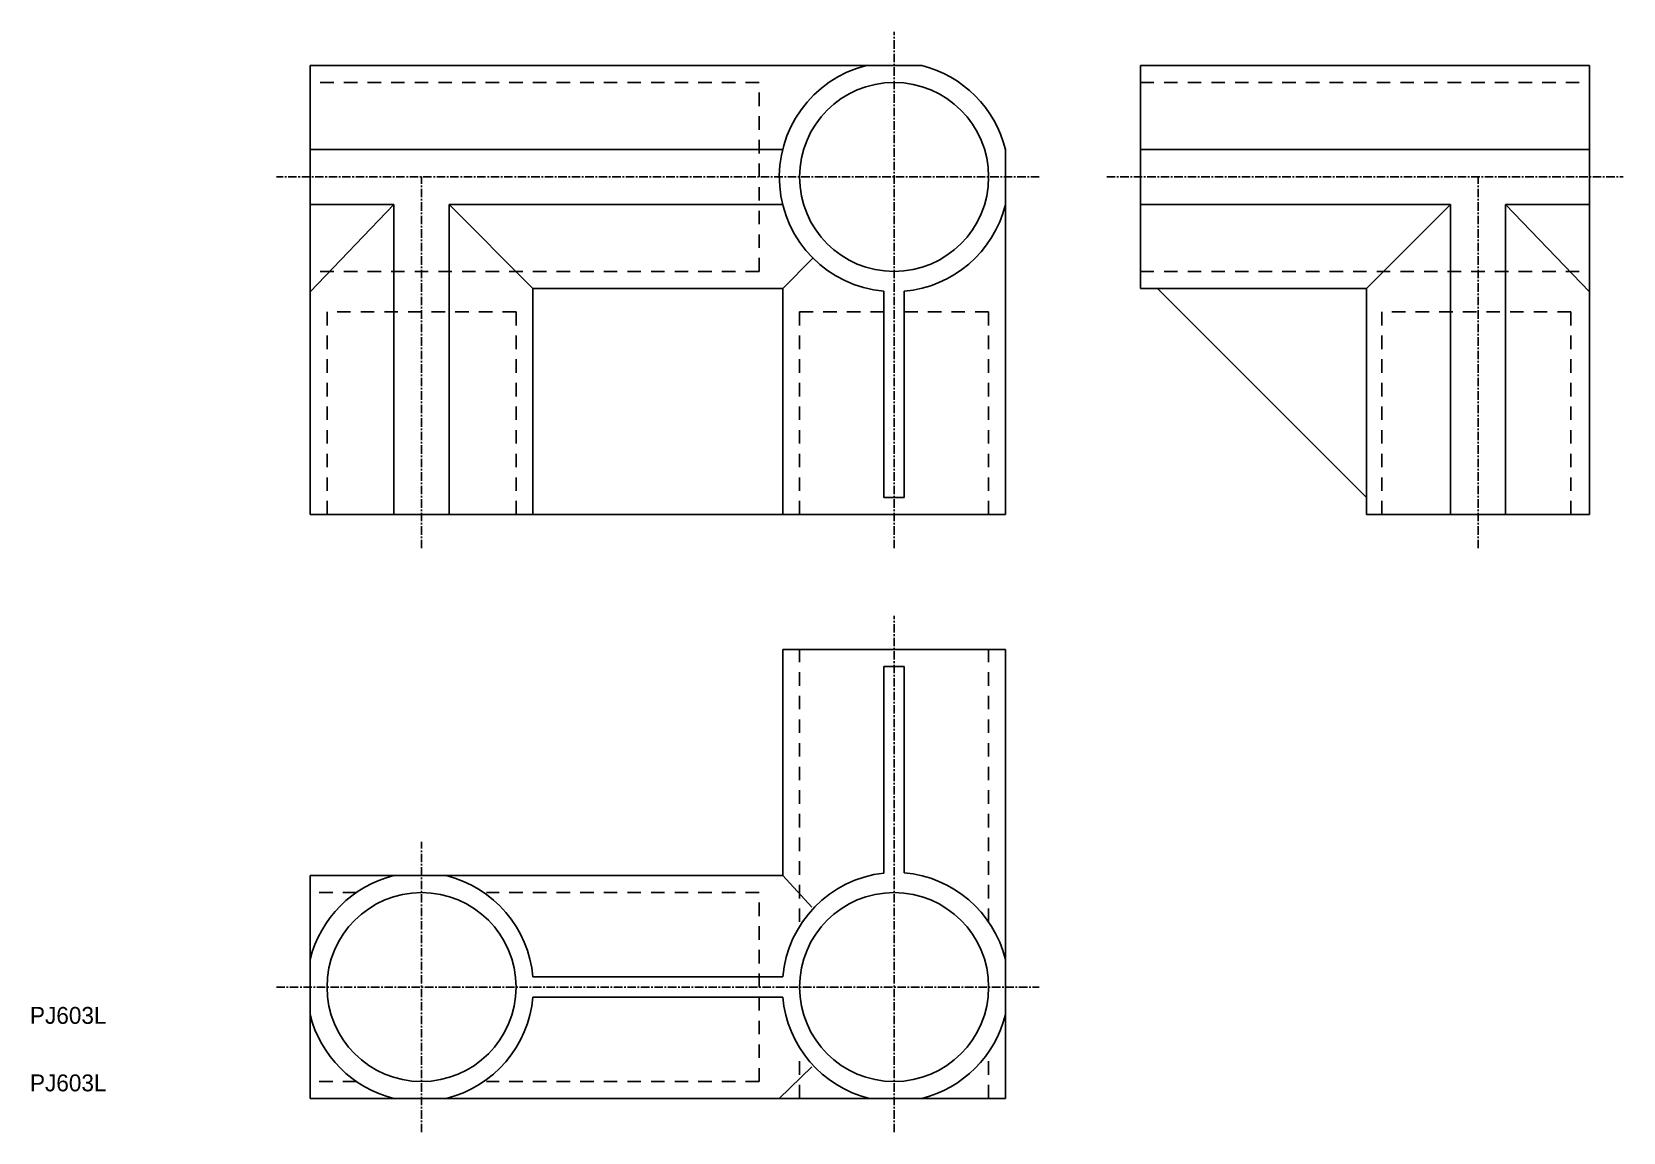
# Model space of a CAD drawing. Extents: x 0 to 236, y -5 to 158.
import ezdxf

# ---------------------------------------------------------------- set-up
doc = ezdxf.new("R2010")
doc.units = 0
doc.linetypes.add('CENTER', pattern=[2, 1.25, -0.25, 0.25, -0.25])
doc.linetypes.add('DASHED', pattern=[3.5, 2, -1.5])
doc.layers.get('0').update_dxf_attribs({"linetype": 'CONTINUOUS'})
doc.layers.add('CENTER', color=1, linetype='CENTER')

msp = doc.modelspace()

# ---------------------------------------------------------------- linework, layer by layer
at = {"color": 7, "linetype": 'CONTINUOUS'}
for p, q in [((41.5, 153), (132.09, 153)), ((41.5, 86.5), (41.5, 153)), ((231, 153), (164.5, 153)), ((164.5, 120), (164.5, 153)), ((231, 86.5), (231, 153)), ((111.5, 140.59), (41.5, 140.59)), ((144.5, 140.59), (144.5, 86.5)), ((164.5, 140.59), (231, 140.59)), ((41.5, 119.5), (53.91, 132.41)), ((53.91, 132.41), (41.5, 132.41)), ((53.91, 86.5), (53.91, 132.41)), ((74.5, 120), (62.09, 132.41)), ((62.09, 86.5), (62.09, 132.41)), ((62.09, 132.41), (111.5, 132.41)), ((164.5, 132.41), (210.41, 132.41)), ((210.41, 132.41), (198, 120)), ((210.41, 132.41), (210.41, 86.5)), ((231, 119.5), (218.59, 132.41)), ((231, 132.41), (218.59, 132.41)), ((218.59, 132.41), (218.59, 86.5)), ((115.98, 124.48), (111.5, 120)), ((74.5, 86.5), (74.5, 120)), ((111.5, 120), (74.5, 120)), ((111.5, 86.5), (111.5, 120)), ((126.5, 119.57), (126.5, 89)), ((129.5, 89), (129.5, 119.57)), ((164.5, 120), (198, 120)), ((167, 120), (198, 89)), ((198, 86.5), (198, 120)), ((126.5, 89), (129.5, 89)), ((144.5, 86.5), (41.5, 86.5)), ((198, 86.5), (231, 86.5)), ((111.5, 33), (111.5, 66.5)), ((111.5, 66.5), (144.5, 66.5)), ((144.5, 66.5), (144.5, 0)), ((126.5, 33.39), (126.5, 64)), ((126.5, 64), (129.5, 64)), ((129.5, 64), (129.5, 33.43)), ((41.5, 0), (41.5, 33)), ((41.5, 33), (111.5, 33)), ((111.5, 33), (115.8, 28.34)), ((74.5, 18), (111.5, 18)), ((111.5, 15), (74.5, 15)), ((111, 0), (115.8, 4.66)), ((144.5, 0), (41.5, 0))]:
    msp.add_line(p, q, dxfattribs=at)
at = {"color": 3, "linetype": 'DASHED'}
for p, q in [((108, 150.5), (41.5, 150.5)), ((108, 122.5), (108, 150.5)), ((164.5, 150.5), (231, 150.5)), ((108, 122.5), (41.5, 122.5)), ((164.5, 122.5), (231, 122.5)), ((44, 86.5), (44, 116.5)), ((72, 116.5), (44, 116.5)), ((72, 86.5), (72, 116.5)), ((114, 86.5), (114, 116.5)), ((114, 86.5), (114, 116.5)), ((126.5, 116.5), (114, 116.5)), ((142, 116.5), (129.5, 116.5)), ((142, 86.5), (142, 116.5)), ((200.25, 86.5), (200.25, 116.5)), ((200.25, 86.5), (200.25, 116.5)), ((228.25, 116.5), (200.25, 116.5)), ((228.25, 86.5), (228.25, 116.5)), ((114, 26.14), (114, 66.5)), ((142, 26.14), (142, 66.5)), ((48.35, 30.5), (41.5, 30.5)), ((108, 30.5), (67.64, 30.5)), ((108, 2.5), (108, 30.5)), ((114, 0), (114, 6.86)), ((142, 0), (142, 6.86)), ((48.35, 2.5), (41.5, 2.5)), ((108, 2.5), (67.64, 2.5))]:
    msp.add_line(p, q, dxfattribs=at)
for p, q in [((53.91, 33), (62.09, 33)), ((41.5, 12.41), (41.5, 20.59)), ((144.5, 20.59), (144.5, 12.41)), ((62.09, 0), (53.91, 0)), ((132.09, 0), (123.91, 0))]:
    msp.add_line(p, q)
at = {"color": 7, "linetype": 'CONTINUOUS'}
for centre in [(128, 136.5), (58, 16.5), (128, 16.5)]:
    msp.add_circle(centre, 14, dxfattribs=at)
for centre, start, end in [((128, 136.5), 103.9306, 264.9379), ((128, 136.5), 13.9306, 76.0694), ((128, 136.5), 275.0621, 346.0694), ((128.43, 16.5), 96.5313, 174.9379), ((128, 16.5), 13.9305, 84.9379), ((58, 16.5), 103.9306, 166.0694), ((57.56, 16.5), 5.0621, 76.0695), ((57.56, 16.5), 283.9305, 354.9379), ((128.43, 16.5), 185.0621, 256.0695), ((58, 16.5), 193.9306, 256.0694), ((128, 16.5), 283.9306, 346.0694)]:
    msp.add_arc(centre, 17, start, end, dxfattribs=at)
at = {"layer": 'CENTER', "color": 1, "linetype": 'CENTER'}
for p, q in [((128, 81.5), (128, 158)), ((149.5, 136.5), (36.5, 136.5)), ((58, 81.5), (58, 136.5)), ((159.5, 136.5), (236, 136.5)), ((214.5, 81.5), (214.5, 136.5)), ((128, -5), (128, 71.5)), ((58, -5), (58, 38)), ((36.5, 16.5), (149.5, 16.5))]:
    msp.add_line(p, q, dxfattribs=at)

# ---------------------------------------------------------------- texts
for p in [(0, 11.05), (0, 1.05)]:
    msp.add_text('PJ603L', height=2.5).set_placement(p)

doc.saveas('drawing.dxf')
